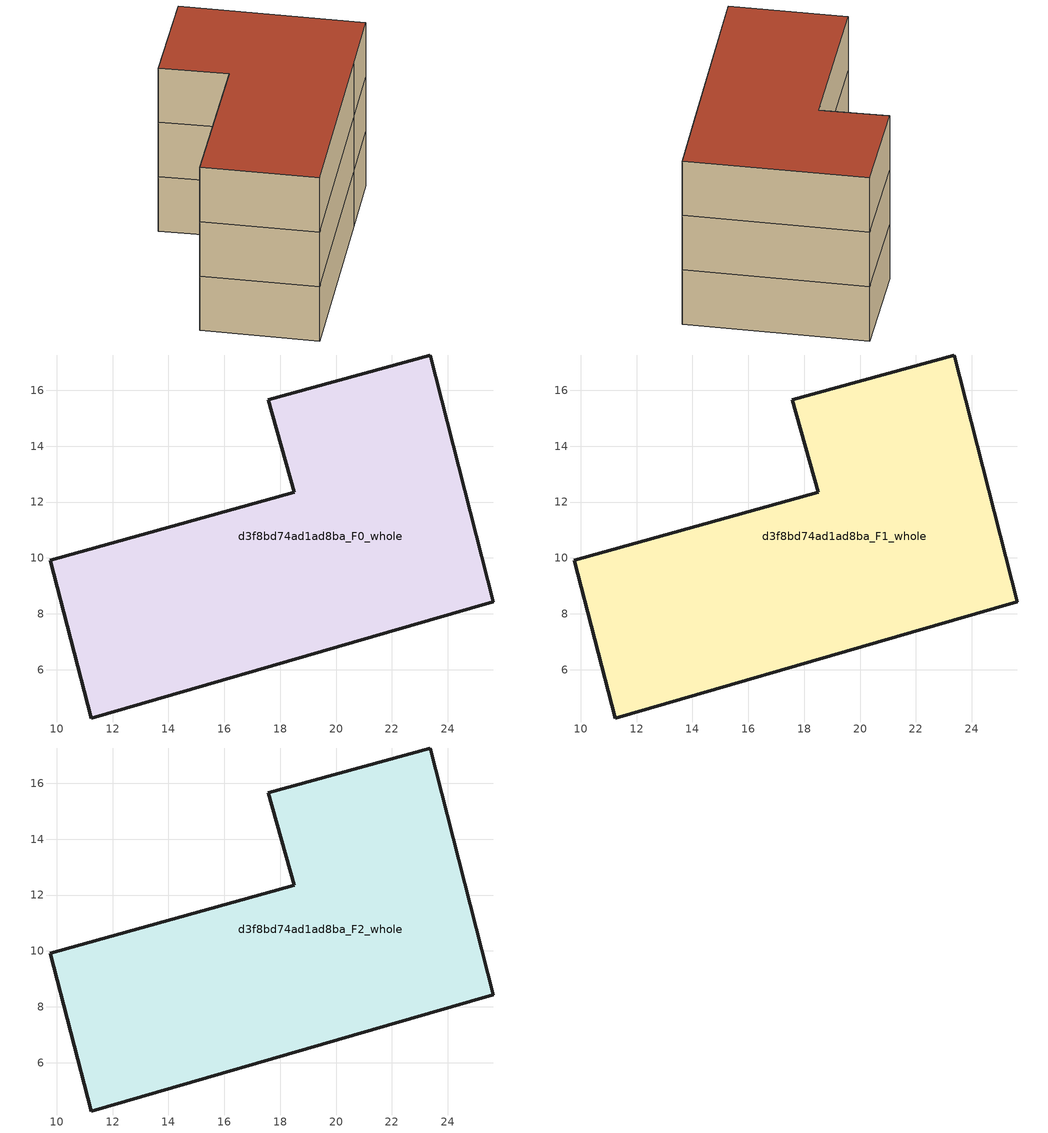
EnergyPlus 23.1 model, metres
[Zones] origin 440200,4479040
d3f8bd74ad1ad8ba_F0_whole
 floor ground (EU_floor_Construction): 23.37,17.26 25.63,8.43 21.85,7.34 11.23,4.27 9.77,9.92 18.51,12.35 17.58,15.67 z0
 wall outside (EU_wall_Construction): 9.77,9.92 11.23,4.27 21.85,7.34 25.63,8.43 23.37,17.26 17.58,15.67 18.51,12.35 9.77,9.92 z0:3
d3f8bd74ad1ad8ba_F1_whole
 floor to d3f8bd74ad1ad8ba_F0_whole (EU_floor_Construction): 23.37,17.26 25.63,8.43 21.85,7.34 11.23,4.27 9.77,9.92 18.51,12.35 17.58,15.67 z3
 wall outside (EU_wall_Construction): 9.77,9.92 11.23,4.27 21.85,7.34 25.63,8.43 23.37,17.26 17.58,15.67 18.51,12.35 9.77,9.92 z3:6
d3f8bd74ad1ad8ba_F2_whole
 floor to d3f8bd74ad1ad8ba_F1_whole (EU_floor_Construction): 23.37,17.26 25.63,8.43 21.85,7.34 11.23,4.27 9.77,9.92 18.51,12.35 17.58,15.67 z6
 wall outside (EU_wall_Construction): 9.77,9.92 11.23,4.27 21.85,7.34 25.63,8.43 23.37,17.26 17.58,15.67 18.51,12.35 9.77,9.92 z6:9
 roof outside (EU_roof_Construction): 25.63,8.43 23.37,17.26 17.58,15.67 18.51,12.35 9.77,9.92 11.23,4.27 21.85,7.34 z9
[Building]
EU S2 Campaign: North Axis=0; Terrain=City; Solar Distribution=FullExterior
[Site:Location]
Madrid: Latitude=40.5; Longitude=-3.5; Time Zone=1; Elevation=609
[SizingPeriod:WeatherFileDays]
AnnualSizingPeriod: Begin Month=1; Begin Day of Month=1; End Month=12; End Day of Month=31; Day of Week for Start Day=Monday; Use Weather File Daylight Saving Period=No; Use Weather File Rain and Snow Indicators=No
[MATERIAL]
EU_InternalMass_Material: Roughness=MediumRough; Thickness=0.1; Conductivity=1; Density=1800; Specific Heat=900; Thermal Absorptance=0.9; Solar Absorptance=0.7; Visible Absorptance=0.7
[MATERIAL:NOMASS] Roughness=MediumRough; Thermal Absorptance=0.9; Solar Absorptance=0.7; Visible Absorptance=0.7
Name | Thermal Resistance
EU_wall_NoMass | 1.60022
EU_roof_NoMass | 1.57597
EU_floor_NoMass | 0.470652
[CONSTRUCTION]
EU_wall_Construction: EU_wall_NoMass
EU_roof_Construction: EU_roof_NoMass
EU_floor_Construction: EU_floor_NoMass
EU_InternalMass_Construction: EU_InternalMass_Material
[ZONE] Type=1; Multiplier=1; Ceiling Height=autocalculate; Volume=320.46; Floor Area=autocalculate; Part of Total Floor Area=Yes
d3f8bd74ad1ad8ba_F0_whole; d3f8bd74ad1ad8ba_F1_whole; d3f8bd74ad1ad8ba_F2_whole
[INTERNALMASS] Construction=EU_InternalMass_Construction; Surface Area=106.82
Name | Zone or ZoneList
d3f8bd74ad1ad8ba_F0_whole_EU_InternalMass | d3f8bd74ad1ad8ba_F0_whole
d3f8bd74ad1ad8ba_F1_whole_EU_InternalMass | d3f8bd74ad1ad8ba_F1_whole
d3f8bd74ad1ad8ba_F2_whole_EU_InternalMass | d3f8bd74ad1ad8ba_F2_whole
[OTHEREQUIPMENT] Fuel Type=Electricity; Design Level Calculation Method=Watts/Area; Power per Zone Floor Area=1; Fraction Latent=0; Fraction Radiant=0; Fraction Lost=0; Carbon Dioxide Generation Rate=0; EndUse Subcategory=EU_Step8_InternalGains
Name | Zone or ZoneList or Space or SpaceList | Schedule
EU_Step8_InternalGain_d3f8bd74ad1ad8ba_F0_whole_f000 | d3f8bd74ad1ad8ba_F0_whole | EU_Step8_GainSchedule_d3f8bd74ad1ad8ba_F0_whole_f000
EU_Step8_InternalGain_d3f8bd74ad1ad8ba_F1_whole_f000 | d3f8bd74ad1ad8ba_F1_whole | EU_Step8_GainSchedule_d3f8bd74ad1ad8ba_F1_whole_f000
EU_Step8_InternalGain_d3f8bd74ad1ad8ba_F2_whole_f000 | d3f8bd74ad1ad8ba_F2_whole | EU_Step8_GainSchedule_d3f8bd74ad1ad8ba_F2_whole_f000
[ZONEVENTILATION:DESIGNFLOWRATE] Schedule=EU_AlwaysOn; Design Flow Rate Calculation Method=AirChanges/Hour; Air Changes per Hour=0.480704; Ventilation Type=Natural; Fan Pressure Rise=0; Fan Total Efficiency=1; Constant Term Coefficient=1; Temperature Term Coefficient=0; Velocity Term Coefficient=0; Velocity Squared Term Coefficient=0; Minimum Indoor Temperature=-100; Maximum Indoor Temperature=100; Delta Temperature=-100; Minimum Outdoor Temperature=-100; Maximum Outdoor Temperature=100; Maximum Wind Speed=40
Name | Zone or ZoneList or Space or SpaceList
EU_ConstantAir_d3f8bd74ad1ad8ba_F0_whole | d3f8bd74ad1ad8ba_F0_whole
EU_ConstantAir_d3f8bd74ad1ad8ba_F1_whole | d3f8bd74ad1ad8ba_F1_whole
EU_ConstantAir_d3f8bd74ad1ad8ba_F2_whole | d3f8bd74ad1ad8ba_F2_whole
[HVACTEMPLATE:THERMOSTAT] Constant Heating Setpoint=20; Constant Cooling Setpoint=50
EU_HeatOnly_d3f8bd74ad1ad8ba_F0_whole; EU_HeatOnly_d3f8bd74ad1ad8ba_F1_whole; EU_HeatOnly_d3f8bd74ad1ad8ba_F2_whole
[HVACTEMPLATE:ZONE:IDEALLOADSAIRSYSTEM] System Availability Schedule=EU_AlwaysOn; Maximum Heating Supply Air Temperature=50; Minimum Cooling Supply Air Temperature=13; Maximum Heating Supply Air Humidity Ratio=0.0156; Minimum Cooling Supply Air Humidity Ratio=0.0077; Heating Limit=NoLimit; Cooling Limit=NoLimit; Heating Availability Schedule=EU_AlwaysOn; Cooling Availability Schedule=EU_CoolingOff; Dehumidification Control Type=ConstantSensibleHeatRatio; Cooling Sensible Heat Ratio=0.7; Dehumidification Setpoint=60; Humidification Control Type=None; Humidification Setpoint=30; Outdoor Air Method=None; Outdoor Air Flow Rate per Person=0.00944; Outdoor Air Flow Rate per Zone Floor Area=0; Outdoor Air Flow Rate per Zone=0; Demand Controlled Ventilation Type=None; Outdoor Air Economizer Type=NoEconomizer; Heat Recovery Type=None; Sensible Heat Recovery Effectiveness=0.7; Latent Heat Recovery Effectiveness=0.65
Name | Template Thermostat
d3f8bd74ad1ad8ba_F0_whole | EU_HeatOnly_d3f8bd74ad1ad8ba_F0_whole
d3f8bd74ad1ad8ba_F1_whole | EU_HeatOnly_d3f8bd74ad1ad8ba_F1_whole
d3f8bd74ad1ad8ba_F2_whole | EU_HeatOnly_d3f8bd74ad1ad8ba_F2_whole
[SIZING:ZONE] Zone Cooling Design Supply Air Temperature Input Method=SupplyAirTemperature; Zone Cooling Design Supply Air Temperature=13; Zone Heating Design Supply Air Temperature Input Method=SupplyAirTemperature; Zone Heating Design Supply Air Temperature=50; Zone Cooling Design Supply Air Humidity Ratio=0.008; Zone Heating Design Supply Air Humidity Ratio=0.008; Cooling Design Air Flow Method=DesignDay; Cooling Design Air Flow Rate=0; Cooling Minimum Air Flow per Zone Floor Area=0.000762; Cooling Minimum Air Flow=0; Cooling Minimum Air Flow Fraction=0.2; Heating Design Air Flow Method=DesignDay; Heating Design Air Flow Rate=0; Heating Maximum Air Flow per Zone Floor Area=0.002032; Heating Maximum Air Flow=0.141576; Heating Maximum Air Flow Fraction=0.3; Account for Dedicated Outdoor Air System=No; Dedicated Outdoor Air System Control Strategy=NeutralSupplyAir; Dedicated Outdoor Air Low Setpoint Temperature for Design=autosize; Dedicated Outdoor Air High Setpoint Temperature for Design=autosize; Zone Load Sizing Method=Sensible Load Only No Latent Load; Zone Latent Cooling Design Supply Air Humidity Ratio Input Method=HumidityRatioDifference; Zone Cooling Design Supply Air Humidity Ratio Difference=0.005; Zone Latent Heating Design Supply Air Humidity Ratio Input Method=HumidityRatioDifference; Zone Humidification Design Supply Air Humidity Ratio Difference=0.005
d3f8bd74ad1ad8ba_F0_whole; d3f8bd74ad1ad8ba_F1_whole; d3f8bd74ad1ad8ba_F2_whole
[SCHEDULE:CONSTANT]
Name | Hourly Value
EU_AlwaysOn | 1
EU_CoolingOff | 0
[SCHEDULE:FILE] Column Number=1; Rows to Skip at Top=0; Number of Hours of Data=8760; Column Separator=Comma; Interpolate to Timestep=No; Minutes per Item=60; Adjust Schedule for Daylight Savings=Yes
Name | File
EU_Step8_GainSchedule_d3f8bd74ad1ad8ba_F0_whole_f000 | C:\Users\o_iseri\Desktop\OpenUBEM\openubem\outputs\eu_evidence\EU-11\ES-MAD-BERRUGUETE\idfs\d3f8bd74ad1ad8ba\d3f8bd74ad1ad8ba_F0_whole_f000_gain.csv
EU_Step8_GainSchedule_d3f8bd74ad1ad8ba_F1_whole_f000 | C:\Users\o_iseri\Desktop\OpenUBEM\openubem\outputs\eu_evidence\EU-11\ES-MAD-BERRUGUETE\idfs\d3f8bd74ad1ad8ba\d3f8bd74ad1ad8ba_F1_whole_f000_gain.csv
EU_Step8_GainSchedule_d3f8bd74ad1ad8ba_F2_whole_f000 | C:\Users\o_iseri\Desktop\OpenUBEM\openubem\outputs\eu_evidence\EU-11\ES-MAD-BERRUGUETE\idfs\d3f8bd74ad1ad8ba\d3f8bd74ad1ad8ba_F2_whole_f000_gain.csv
